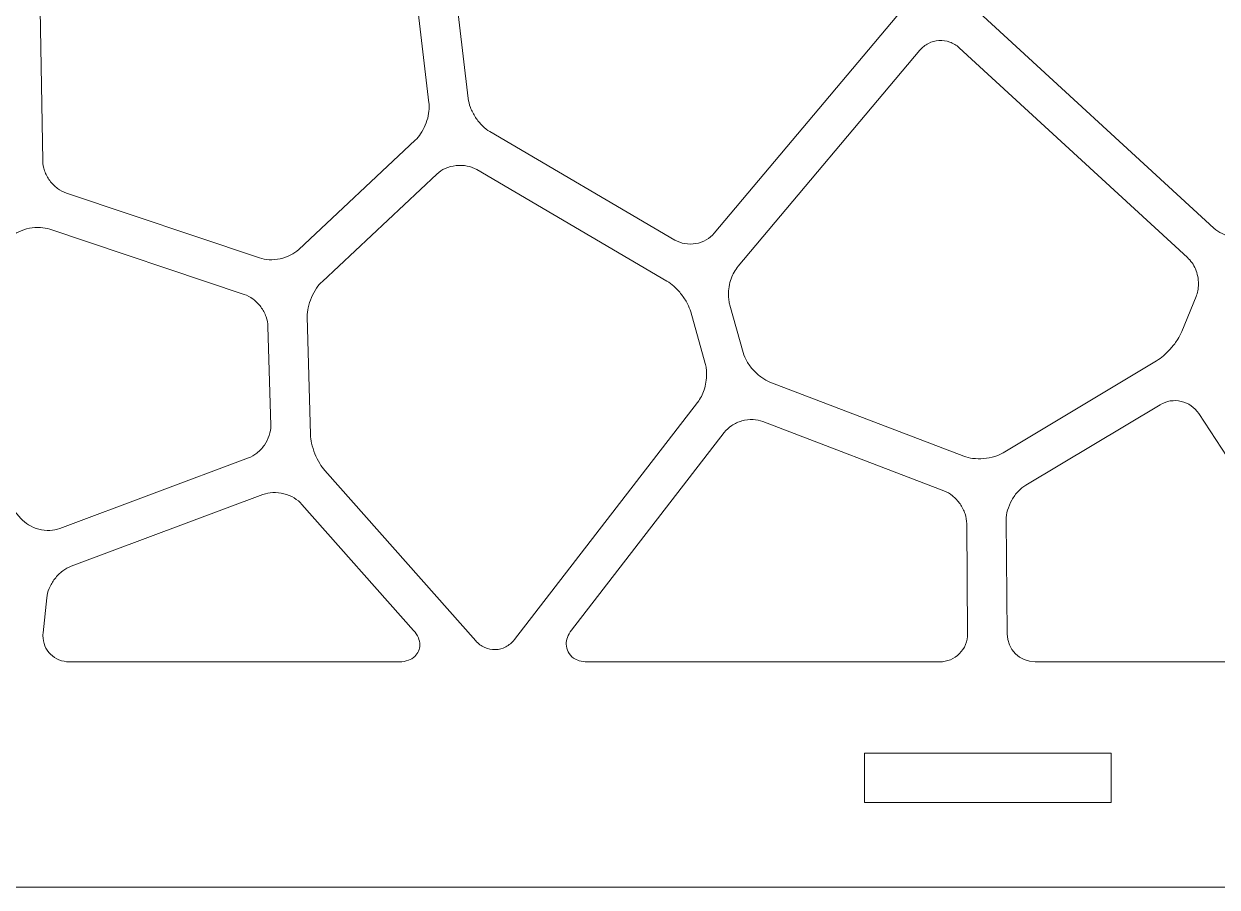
# Model space of a CAD drawing. Header units: millimetres. Extents: x -284 to 276, y -198 to 232.
# Drawn here: x -150.3 to -77.7, y -198 to -145.5 of the extents above; entities that cross this region are included whole.
import ezdxf

# ---------------------------------------------------------------- set-up
doc = ezdxf.new("R2010")
doc.units = ezdxf.units.MM
doc.header["$MEASUREMENT"] = 0
doc.layers.add('Layer 1', color=7, linetype='Continuous')

msp = doc.modelspace()

# ---------------------------------------------------------------- linework, layer by layer
at = {"layer": 'Layer 1', "color": 1, "lineweight": 9}
for points, knots in [([(-274.1577, -97.9887), (-274.1577, -97.9887), (-274.1577, -197.9897), (-274.1577, -197.9897), (-274.1577, -197.9897), (-274.1577, -197.9897), (68.8423, -197.9897), (68.8423, -197.9897), (68.8423, -197.9897), (68.8423, -197.9897), (68.8423, -189.8336), (68.8423, -189.8336), (68.8423, -189.8336), (68.8423, -189.8336), (63.0613, -162.9887), (63.0613, -162.9887), (63.0613, -162.9887), (63.0613, -162.9887), (37.9013, -162.9887), (37.9013, -162.9887), (37.9013, -162.9887), (37.9013, -162.9887), (37.9013, -132.9896), (37.9013, -132.9896), (37.9013, -132.9896), (37.9013, -132.9896), (57.6423, -132.9896), (57.6423, -132.9896), (57.6423, -132.9896), (57.6423, -132.9896), (51.8613, -106.1327), (51.8613, -106.1327), (51.8613, -106.1327), (51.8613, -106.1327), (51.8613, -97.9887), (51.8613, -97.9887), (51.8613, -97.9887), (51.8613, -97.9887), (-274.1577, -97.9887), (-274.1577, -97.9887)], [0, 0, 0, 0, 0.0909091, 0.0909091, 0.0909091, 0.0909091, 0.1818182, 0.1818182, 0.1818182, 0.1818182, 0.2727273, 0.2727273, 0.2727273, 0.2727273, 0.3636364, 0.3636364, 0.3636364, 0.3636364, 0.4545455, 0.4545455, 0.4545455, 0.4545455, 0.5454545, 0.5454545, 0.5454545, 0.5454545, 0.6363636, 0.6363636, 0.6363636, 0.6363636, 0.7272727, 0.7272727, 0.7272727, 0.7272727, 0.8181818, 0.8181818, 0.8181818, 0.8181818, 1, 1, 1, 1]), ([(-81.5087, -129.0707), (-81.5087, -129.0707), (-66.9977, -146.0766), (-66.9977, -146.0766), (-66.9977, -146.0766), (-66.8952, -146.1967), (-66.8051, -146.3268), (-66.7288, -146.4649), (-66.7288, -146.4649), (-66.6347, -146.6354), (-66.5547, -146.8133), (-66.4896, -146.997), (-66.4896, -146.997), (-66.4257, -147.1772), (-66.3767, -147.3623), (-66.343, -147.5505), (-66.343, -147.5505), (-66.3119, -147.7247), (-66.2962, -147.9013), (-66.2962, -148.0783), (-66.2962, -148.0783), (-66.2962, -148.1299), (-66.2978, -148.1818), (-66.301, -148.2334), (-66.301, -148.2334), (-66.304, -148.2802), (-66.3085, -148.3268), (-66.3146, -148.3731), (-66.3146, -148.3731), (-66.3146, -148.3731), (-66.8187, -152.2777), (-66.8187, -152.2777), (-66.8187, -152.2777), (-66.8428, -152.4664), (-66.8912, -152.6511), (-66.9627, -152.8275), (-66.9627, -152.8275), (-67.0482, -153.0375), (-67.1561, -153.2378), (-67.2846, -153.4248), (-67.2846, -153.4248), (-67.4131, -153.6117), (-67.5615, -153.7842), (-67.7271, -153.9391), (-67.7271, -153.9391), (-67.8659, -154.0691), (-68.0211, -154.1806), (-68.1885, -154.2709), (-68.1885, -154.2709), (-68.1885, -154.2709), (-75.5087, -158.2136), (-75.5087, -158.2136), (-75.5087, -158.2136), (-75.6908, -158.3119), (-75.8877, -158.3799), (-76.0916, -158.4153), (-76.0916, -158.4153), (-76.3143, -158.4536), (-76.5414, -158.459), (-76.7656, -158.4308), (-76.7656, -158.4308), (-76.9898, -158.4028), (-77.2087, -158.3417), (-77.4151, -158.2496), (-77.4151, -158.2496), (-77.6042, -158.1652), (-77.7784, -158.0505), (-77.9308, -157.9105), (-77.9308, -157.9105), (-77.9308, -157.9105), (-92.7037, -144.3326), (-92.7037, -144.3326), (-92.7037, -144.3326), (-92.7947, -144.249), (-92.8821, -144.1618), (-92.9657, -144.071), (-92.9657, -144.071), (-93.0531, -143.976), (-93.1367, -143.8776), (-93.2162, -143.7759), (-93.2162, -143.7759), (-93.2904, -143.681), (-93.3607, -143.5831), (-93.4271, -143.4827), (-93.4271, -143.4827), (-93.4667, -143.4227), (-93.5022, -143.36), (-93.5334, -143.2953), (-93.5334, -143.2953), (-93.5827, -143.1931), (-93.625, -143.0877), (-93.6601, -142.9797), (-93.6601, -142.9797), (-93.6808, -142.9161), (-93.6942, -142.8502), (-93.7, -142.7834), (-93.7, -142.7834), (-93.7, -142.7834), (-93.7027, -142.7536), (-93.7027, -142.7536), (-93.7027, -142.7536), (-93.7027, -142.7536), (-93.7037, -142.6956), (-93.7037, -142.6956), (-93.7037, -142.6956), (-93.7037, -142.5997), (-93.6912, -142.504), (-93.6666, -142.4111), (-93.6666, -142.4111), (-93.6179, -142.2274), (-93.5573, -142.0471), (-93.4853, -141.8713), (-93.4853, -141.8713), (-93.4372, -141.7539), (-93.3815, -141.6398), (-93.3186, -141.5295), (-93.3186, -141.5295), (-93.2314, -141.377), (-93.1371, -141.2286), (-93.0361, -141.0848), (-93.0361, -141.0848), (-93.0361, -141.0848), (-84.9127, -129.5236), (-84.9127, -129.5236), (-84.9127, -129.5236), (-84.8081, -129.3745), (-84.6949, -129.2317), (-84.5736, -129.096), (-84.5736, -129.096), (-84.4714, -128.9818), (-84.3615, -128.8748), (-84.2445, -128.776), (-84.2445, -128.776), (-84.0874, -128.6432), (-83.9212, -128.5215), (-83.7472, -128.412), (-83.7472, -128.412), (-83.6514, -128.3515), (-83.5482, -128.3034), (-83.4402, -128.269), (-83.4402, -128.269), (-83.3651, -128.2452), (-83.2875, -128.23), (-83.209, -128.2238), (-83.209, -128.2238), (-83.1122, -128.2162), (-83.0149, -128.2178), (-82.9185, -128.2282), (-82.9185, -128.2282), (-82.8284, -128.238), (-82.7395, -128.2563), (-82.6529, -128.2827), (-82.6529, -128.2827), (-82.5634, -128.3099), (-82.4765, -128.3452), (-82.3933, -128.3881), (-82.3933, -128.3881), (-82.2153, -128.48), (-82.0459, -128.5879), (-81.8873, -128.7102), (-81.8873, -128.7102), (-81.7489, -128.8169), (-81.6219, -128.9378), (-81.5084, -129.0709), (-81.5084, -129.0709), (-81.5084, -129.0709), (-81.5087, -129.0707), (-81.5087, -129.0707)], [0, 0, 0, 0, 0.0232558, 0.0232558, 0.0232558, 0.0232558, 0.0465116, 0.0465116, 0.0465116, 0.0465116, 0.0697674, 0.0697674, 0.0697674, 0.0697674, 0.0930233, 0.0930233, 0.0930233, 0.0930233, 0.1162791, 0.1162791, 0.1162791, 0.1162791, 0.1395349, 0.1395349, 0.1395349, 0.1395349, 0.1627907, 0.1627907, 0.1627907, 0.1627907, 0.1860465, 0.1860465, 0.1860465, 0.1860465, 0.2093023, 0.2093023, 0.2093023, 0.2093023, 0.2325581, 0.2325581, 0.2325581, 0.2325581, 0.255814, 0.255814, 0.255814, 0.255814, 0.2790698, 0.2790698, 0.2790698, 0.2790698, 0.3023256, 0.3023256, 0.3023256, 0.3023256, 0.3255814, 0.3255814, 0.3255814, 0.3255814, 0.3488372, 0.3488372, 0.3488372, 0.3488372, 0.372093, 0.372093, 0.372093, 0.372093, 0.3953488, 0.3953488, 0.3953488, 0.3953488, 0.4186047, 0.4186047, 0.4186047, 0.4186047, 0.4418605, 0.4418605, 0.4418605, 0.4418605, 0.4651163, 0.4651163, 0.4651163, 0.4651163, 0.4883721, 0.4883721, 0.4883721, 0.4883721, 0.5116279, 0.5116279, 0.5116279, 0.5116279, 0.5348837, 0.5348837, 0.5348837, 0.5348837, 0.5581395, 0.5581395, 0.5581395, 0.5581395, 0.5813953, 0.5813953, 0.5813953, 0.5813953, 0.6046512, 0.6046512, 0.6046512, 0.6046512, 0.627907, 0.627907, 0.627907, 0.627907, 0.6511628, 0.6511628, 0.6511628, 0.6511628, 0.6744186, 0.6744186, 0.6744186, 0.6744186, 0.6976744, 0.6976744, 0.6976744, 0.6976744, 0.7209302, 0.7209302, 0.7209302, 0.7209302, 0.744186, 0.744186, 0.744186, 0.744186, 0.7674419, 0.7674419, 0.7674419, 0.7674419, 0.7906977, 0.7906977, 0.7906977, 0.7906977, 0.8139535, 0.8139535, 0.8139535, 0.8139535, 0.8372093, 0.8372093, 0.8372093, 0.8372093, 0.8604651, 0.8604651, 0.8604651, 0.8604651, 0.8837209, 0.8837209, 0.8837209, 0.8837209, 0.9069767, 0.9069767, 0.9069767, 0.9069767, 0.9302326, 0.9302326, 0.9302326, 0.9302326, 0.9534884, 0.9534884, 0.9534884, 0.9534884, 1, 1, 1, 1]), ([(-123.2597, -150.0267), (-123.2597, -150.0267), (-124.9177, -135.9377), (-124.9177, -135.9377), (-124.9177, -135.9377), (-124.9326, -135.8101), (-124.9438, -135.6821), (-124.9514, -135.5539), (-124.9514, -135.5539), (-124.9588, -135.4314), (-124.9625, -135.3086), (-124.9625, -135.1858), (-124.9625, -135.1858), (-124.9625, -135.1858), (-124.9627, -135.1856), (-124.9627, -135.1856), (-124.9627, -135.1856), (-124.9626, -134.9751), (-124.9442, -134.7651), (-124.9077, -134.5577), (-124.9077, -134.5577), (-124.8891, -134.452), (-124.8523, -134.3503), (-124.7991, -134.2572), (-124.7991, -134.2572), (-124.7722, -134.21), (-124.7398, -134.1662), (-124.7025, -134.1266), (-124.7025, -134.1266), (-124.6433, -134.0638), (-124.5794, -134.0056), (-124.5115, -133.9523), (-124.5115, -133.9523), (-124.4613, -133.913), (-124.4082, -133.8774), (-124.3526, -133.8459), (-124.3526, -133.8459), (-124.2692, -133.7987), (-124.1835, -133.7557), (-124.0959, -133.717), (-124.0959, -133.717), (-123.9686, -133.6607), (-123.8386, -133.6108), (-123.7063, -133.5675), (-123.7063, -133.5675), (-123.5501, -133.5163), (-123.3917, -133.4717), (-123.2317, -133.4339), (-123.2317, -133.4339), (-123.2317, -133.4339), (-119.9847, -132.6656), (-119.9847, -132.6656), (-119.9847, -132.6656), (-119.8146, -132.6255), (-119.6411, -132.6011), (-119.4664, -132.5926), (-119.4664, -132.5926), (-119.2449, -132.5817), (-119.0228, -132.5868), (-118.802, -132.608), (-118.802, -132.608), (-118.5811, -132.6292), (-118.3619, -132.6664), (-118.1464, -132.7191), (-118.1464, -132.7191), (-117.9765, -132.7607), (-117.8109, -132.8177), (-117.6515, -132.8895), (-117.6515, -132.8895), (-117.6515, -132.8895), (-97.4127, -142.0047), (-97.4127, -142.0047), (-97.4127, -142.0047), (-97.1293, -142.1323), (-96.8551, -142.2793), (-96.592, -142.4448), (-96.592, -142.4448), (-96.4706, -142.5212), (-96.3614, -142.6155), (-96.2683, -142.7246), (-96.2683, -142.7246), (-96.2127, -142.7897), (-96.1673, -142.8628), (-96.1336, -142.9415), (-96.1336, -142.9415), (-96.1017, -143.016), (-96.0819, -143.0952), (-96.0749, -143.1761), (-96.0749, -143.1761), (-96.0749, -143.1761), (-96.0727, -143.2057), (-96.0727, -143.2057), (-96.0727, -143.2057), (-96.0727, -143.2057), (-96.0717, -143.2407), (-96.0717, -143.2407), (-96.0717, -143.2407), (-96.0718, -143.3852), (-96.1095, -143.5273), (-96.1811, -143.6528), (-96.1811, -143.6528), (-96.3786, -144.0003), (-96.6075, -144.329), (-96.8648, -144.6348), (-96.8648, -144.6348), (-96.8648, -144.6348), (-108.2937, -158.2246), (-108.2937, -158.2246), (-108.2937, -158.2246), (-108.4316, -158.3885), (-108.598, -158.5262), (-108.7847, -158.631), (-108.7847, -158.631), (-108.9816, -158.7415), (-109.196, -158.8177), (-109.4185, -158.856), (-109.4185, -158.856), (-109.641, -158.8945), (-109.8685, -158.8945), (-110.0911, -158.8563), (-110.0911, -158.8563), (-110.3022, -158.8201), (-110.505, -158.7459), (-110.6898, -158.6376), (-110.6898, -158.6376), (-110.6898, -158.6376), (-121.9377, -152.0476), (-121.9377, -152.0476), (-121.9377, -152.0476), (-122.1009, -151.9522), (-122.2514, -151.8364), (-122.3856, -151.7033), (-122.3856, -151.7033), (-122.5464, -151.5436), (-122.6899, -151.3676), (-122.8139, -151.1779), (-122.8139, -151.1779), (-122.9379, -150.9883), (-123.0417, -150.7859), (-123.1235, -150.5747), (-123.1235, -150.5747), (-123.1916, -150.3986), (-123.2372, -150.2145), (-123.2593, -150.027), (-123.2593, -150.027), (-123.2593, -150.027), (-123.2597, -150.0267), (-123.2597, -150.0267)], [0, 0, 0, 0, 0.0263158, 0.0263158, 0.0263158, 0.0263158, 0.0526316, 0.0526316, 0.0526316, 0.0526316, 0.0789474, 0.0789474, 0.0789474, 0.0789474, 0.1052632, 0.1052632, 0.1052632, 0.1052632, 0.1315789, 0.1315789, 0.1315789, 0.1315789, 0.1578947, 0.1578947, 0.1578947, 0.1578947, 0.1842105, 0.1842105, 0.1842105, 0.1842105, 0.2105263, 0.2105263, 0.2105263, 0.2105263, 0.2368421, 0.2368421, 0.2368421, 0.2368421, 0.2631579, 0.2631579, 0.2631579, 0.2631579, 0.2894737, 0.2894737, 0.2894737, 0.2894737, 0.3157895, 0.3157895, 0.3157895, 0.3157895, 0.3421053, 0.3421053, 0.3421053, 0.3421053, 0.3684211, 0.3684211, 0.3684211, 0.3684211, 0.3947368, 0.3947368, 0.3947368, 0.3947368, 0.4210526, 0.4210526, 0.4210526, 0.4210526, 0.4473684, 0.4473684, 0.4473684, 0.4473684, 0.4736842, 0.4736842, 0.4736842, 0.4736842, 0.5, 0.5, 0.5, 0.5, 0.5263158, 0.5263158, 0.5263158, 0.5263158, 0.5526316, 0.5526316, 0.5526316, 0.5526316, 0.5789474, 0.5789474, 0.5789474, 0.5789474, 0.6052632, 0.6052632, 0.6052632, 0.6052632, 0.6315789, 0.6315789, 0.6315789, 0.6315789, 0.6578947, 0.6578947, 0.6578947, 0.6578947, 0.6842105, 0.6842105, 0.6842105, 0.6842105, 0.7105263, 0.7105263, 0.7105263, 0.7105263, 0.7368421, 0.7368421, 0.7368421, 0.7368421, 0.7631579, 0.7631579, 0.7631579, 0.7631579, 0.7894737, 0.7894737, 0.7894737, 0.7894737, 0.8157895, 0.8157895, 0.8157895, 0.8157895, 0.8421053, 0.8421053, 0.8421053, 0.8421053, 0.8684211, 0.8684211, 0.8684211, 0.8684211, 0.8947368, 0.8947368, 0.8947368, 0.8947368, 0.9210526, 0.9210526, 0.9210526, 0.9210526, 0.9473684, 0.9473684, 0.9473684, 0.9473684, 1, 1, 1, 1]), ([(-135.9387, -159.7286), (-135.9387, -159.7286), (-147.6787, -155.7886), (-147.6787, -155.7886), (-147.6787, -155.7886), (-147.8746, -155.7231), (-148.0587, -155.6263), (-148.2238, -155.5022), (-148.2238, -155.5022), (-148.4044, -155.3662), (-148.5641, -155.2043), (-148.6977, -155.0221), (-148.6977, -155.0221), (-148.8313, -154.8396), (-148.9374, -154.6387), (-149.0127, -154.4254), (-149.0127, -154.4254), (-149.0814, -154.2307), (-149.1183, -154.0262), (-149.122, -153.8199), (-149.122, -153.8199), (-149.122, -153.8199), (-149.3247, -142.3356), (-149.3247, -142.3356), (-149.3247, -142.3356), (-149.3246, -142.1267), (-149.2878, -141.9193), (-149.216, -141.7229), (-149.216, -141.7229), (-149.139, -141.5122), (-149.0281, -141.3153), (-148.8877, -141.1401), (-148.8877, -141.1401), (-148.7472, -140.965), (-148.5789, -140.8138), (-148.3897, -140.6926), (-148.3897, -140.6926), (-148.2142, -140.5804), (-148.0202, -140.4999), (-147.8167, -140.4548), (-147.8167, -140.4548), (-147.8167, -140.4548), (-129.0677, -136.3066), (-129.0677, -136.3066), (-129.0677, -136.3066), (-128.8453, -136.2573), (-128.615, -136.2546), (-128.3914, -136.2983), (-128.3914, -136.2983), (-128.1738, -136.3412), (-127.9677, -136.4299), (-127.787, -136.5584), (-127.787, -136.5584), (-127.6063, -136.6869), (-127.4549, -136.8523), (-127.343, -137.0438), (-127.343, -137.0438), (-127.228, -137.2404), (-127.155, -137.4587), (-127.1284, -137.6849), (-127.1284, -137.6849), (-127.1284, -137.6849), (-125.6447, -150.2947), (-125.6447, -150.2947), (-125.6447, -150.2947), (-125.6399, -150.3354), (-125.6362, -150.3764), (-125.6337, -150.4174), (-125.6337, -150.4174), (-125.6313, -150.4587), (-125.6301, -150.5), (-125.6301, -150.5415), (-125.6301, -150.5415), (-125.6301, -150.722), (-125.6491, -150.9022), (-125.6866, -151.079), (-125.6866, -151.079), (-125.7281, -151.2745), (-125.788, -151.4658), (-125.8656, -151.6501), (-125.8656, -151.6501), (-125.9441, -151.837), (-126.0402, -152.0159), (-126.1524, -152.1847), (-126.1524, -152.1847), (-126.2444, -152.3231), (-126.3521, -152.4503), (-126.4733, -152.5639), (-126.4733, -152.5639), (-126.4733, -152.5639), (-133.5597, -159.2096), (-133.5597, -159.2096), (-133.5597, -159.2096), (-133.7035, -159.3448), (-133.8661, -159.4583), (-134.0424, -159.547), (-134.0424, -159.547), (-134.2455, -159.6487), (-134.4606, -159.7248), (-134.6826, -159.7732), (-134.6826, -159.7732), (-134.9045, -159.8216), (-135.1317, -159.8422), (-135.3587, -159.8341), (-135.3587, -159.8341), (-135.5559, -159.8271), (-135.7512, -159.7916), (-135.9383, -159.7289), (-135.9383, -159.7289), (-135.9383, -159.7289), (-135.9387, -159.7286), (-135.9387, -159.7286)], [0, 0, 0, 0, 0.0344828, 0.0344828, 0.0344828, 0.0344828, 0.0689655, 0.0689655, 0.0689655, 0.0689655, 0.1034483, 0.1034483, 0.1034483, 0.1034483, 0.137931, 0.137931, 0.137931, 0.137931, 0.1724138, 0.1724138, 0.1724138, 0.1724138, 0.2068966, 0.2068966, 0.2068966, 0.2068966, 0.2413793, 0.2413793, 0.2413793, 0.2413793, 0.2758621, 0.2758621, 0.2758621, 0.2758621, 0.3103448, 0.3103448, 0.3103448, 0.3103448, 0.3448276, 0.3448276, 0.3448276, 0.3448276, 0.3793103, 0.3793103, 0.3793103, 0.3793103, 0.4137931, 0.4137931, 0.4137931, 0.4137931, 0.4482759, 0.4482759, 0.4482759, 0.4482759, 0.4827586, 0.4827586, 0.4827586, 0.4827586, 0.5172414, 0.5172414, 0.5172414, 0.5172414, 0.5517241, 0.5517241, 0.5517241, 0.5517241, 0.5862069, 0.5862069, 0.5862069, 0.5862069, 0.6206897, 0.6206897, 0.6206897, 0.6206897, 0.6551724, 0.6551724, 0.6551724, 0.6551724, 0.6896552, 0.6896552, 0.6896552, 0.6896552, 0.7241379, 0.7241379, 0.7241379, 0.7241379, 0.7586207, 0.7586207, 0.7586207, 0.7586207, 0.7931034, 0.7931034, 0.7931034, 0.7931034, 0.8275862, 0.8275862, 0.8275862, 0.8275862, 0.862069, 0.862069, 0.862069, 0.862069, 0.8965517, 0.8965517, 0.8965517, 0.8965517, 0.9310345, 0.9310345, 0.9310345, 0.9310345, 1, 1, 1, 1]), ([(-93.4097, -146.9437), (-93.4097, -146.9437), (-79.5337, -159.6966), (-79.5337, -159.6966), (-79.5337, -159.6966), (-79.3215, -159.8919), (-79.1541, -160.1312), (-79.0434, -160.3974), (-79.0434, -160.3974), (-78.9221, -160.6889), (-78.8597, -161.0016), (-78.8597, -161.3174), (-78.8597, -161.3174), (-78.8597, -161.4533), (-78.8724, -161.5887), (-78.8977, -161.7222), (-78.8977, -161.7222), (-78.9209, -161.8446), (-78.9565, -161.9644), (-79.004, -162.0798), (-79.004, -162.0798), (-79.004, -162.0798), (-79.8777, -164.2056), (-79.8777, -164.2056), (-79.8777, -164.2056), (-79.9438, -164.3666), (-80.0243, -164.5214), (-80.1181, -164.6682), (-80.1181, -164.6682), (-80.2375, -164.8546), (-80.3699, -165.0327), (-80.5144, -165.2005), (-80.5144, -165.2005), (-80.6588, -165.3685), (-80.8149, -165.5259), (-80.9814, -165.6719), (-80.9814, -165.6719), (-81.1124, -165.7866), (-81.2535, -165.8894), (-81.4029, -165.9791), (-81.4029, -165.9791), (-81.4029, -165.9791), (-90.7327, -171.5707), (-90.7327, -171.5707), (-90.7327, -171.5707), (-90.894, -171.6671), (-91.0666, -171.7431), (-91.2465, -171.797), (-91.2465, -171.797), (-91.4634, -171.8622), (-91.6865, -171.9049), (-91.9121, -171.9246), (-91.9121, -171.9246), (-92.1377, -171.9442), (-92.3647, -171.9408), (-92.5896, -171.9142), (-92.5896, -171.9142), (-92.7761, -171.892), (-92.9591, -171.8468), (-93.1345, -171.7797), (-93.1345, -171.7797), (-93.1345, -171.7797), (-104.9097, -167.2717), (-104.9097, -167.2717), (-104.9097, -167.2717), (-105.0864, -167.2041), (-105.2537, -167.1144), (-105.4078, -167.0046), (-105.4078, -167.0046), (-105.5923, -166.8731), (-105.7624, -166.7224), (-105.9151, -166.555), (-105.9151, -166.555), (-106.068, -166.3875), (-106.2026, -166.2042), (-106.3169, -166.0083), (-106.3169, -166.0083), (-106.4122, -165.8449), (-106.4864, -165.6698), (-106.5376, -165.4876), (-106.5376, -165.4876), (-106.5376, -165.4876), (-107.3517, -162.5946), (-107.3517, -162.5946), (-107.3517, -162.5946), (-107.3785, -162.4996), (-107.3984, -162.4028), (-107.4111, -162.305), (-107.4111, -162.305), (-107.4254, -162.1954), (-107.4326, -162.0852), (-107.4326, -161.9746), (-107.4326, -161.9746), (-107.4326, -161.6395), (-107.3778, -161.3065), (-107.2704, -160.9892), (-107.2704, -160.9892), (-107.176, -160.7104), (-107.0304, -160.4516), (-106.841, -160.2262), (-106.841, -160.2262), (-106.841, -160.2262), (-95.7987, -147.0967), (-95.7987, -147.0967), (-95.7987, -147.0967), (-95.6542, -146.9245), (-95.4765, -146.7834), (-95.2762, -146.6815), (-95.2762, -146.6815), (-95.0773, -146.5805), (-94.8599, -146.5211), (-94.6373, -146.5067), (-94.6373, -146.5067), (-94.4149, -146.4926), (-94.1917, -146.5239), (-93.9817, -146.5985), (-93.9817, -146.5985), (-93.7698, -146.6739), (-93.5752, -146.7913), (-93.4097, -146.9434), (-93.4097, -146.9434), (-93.4097, -146.9434), (-93.4097, -146.9437), (-93.4097, -146.9437)], [0, 0, 0, 0, 0.03125, 0.03125, 0.03125, 0.03125, 0.0625, 0.0625, 0.0625, 0.0625, 0.09375, 0.09375, 0.09375, 0.09375, 0.125, 0.125, 0.125, 0.125, 0.15625, 0.15625, 0.15625, 0.15625, 0.1875, 0.1875, 0.1875, 0.1875, 0.21875, 0.21875, 0.21875, 0.21875, 0.25, 0.25, 0.25, 0.25, 0.28125, 0.28125, 0.28125, 0.28125, 0.3125, 0.3125, 0.3125, 0.3125, 0.34375, 0.34375, 0.34375, 0.34375, 0.375, 0.375, 0.375, 0.375, 0.40625, 0.40625, 0.40625, 0.40625, 0.4375, 0.4375, 0.4375, 0.4375, 0.46875, 0.46875, 0.46875, 0.46875, 0.5, 0.5, 0.5, 0.5, 0.53125, 0.53125, 0.53125, 0.53125, 0.5625, 0.5625, 0.5625, 0.5625, 0.59375, 0.59375, 0.59375, 0.59375, 0.625, 0.625, 0.625, 0.625, 0.65625, 0.65625, 0.65625, 0.65625, 0.6875, 0.6875, 0.6875, 0.6875, 0.71875, 0.71875, 0.71875, 0.71875, 0.75, 0.75, 0.75, 0.75, 0.78125, 0.78125, 0.78125, 0.78125, 0.8125, 0.8125, 0.8125, 0.8125, 0.84375, 0.84375, 0.84375, 0.84375, 0.875, 0.875, 0.875, 0.875, 0.90625, 0.90625, 0.90625, 0.90625, 0.9375, 0.9375, 0.9375, 0.9375, 1, 1, 1, 1]), ([(-131.9747, -172.6607), (-132.092, -172.5284), (-132.1961, -172.385), (-132.2856, -172.2326), (-132.2856, -172.2326), (-132.3985, -172.0403), (-132.4963, -171.8395), (-132.5784, -171.6321), (-132.5784, -171.6321), (-132.6603, -171.4251), (-132.7262, -171.2117), (-132.7754, -170.9945), (-132.7754, -170.9945), (-132.8145, -170.8217), (-132.8367, -170.6456), (-132.8418, -170.4686), (-132.8418, -170.4686), (-132.8418, -170.4686), (-133.0447, -163.3067), (-133.0447, -163.3067), (-133.0447, -163.3067), (-133.0446, -163.1218), (-133.0241, -162.9375), (-132.9838, -162.7571), (-132.9838, -162.7571), (-132.9364, -162.5448), (-132.8693, -162.3372), (-132.7835, -162.1371), (-132.7835, -162.1371), (-132.6973, -161.9364), (-132.5926, -161.7441), (-132.4708, -161.5627), (-132.4708, -161.5627), (-132.3703, -161.4132), (-132.2532, -161.2754), (-132.1218, -161.1521), (-132.1218, -161.1521), (-132.1218, -161.1521), (-125.1677, -154.6297), (-125.1677, -154.6297), (-125.1677, -154.6297), (-125.0171, -154.4886), (-124.8436, -154.3739), (-124.6547, -154.2905), (-124.6547, -154.2905), (-124.446, -154.1984), (-124.2244, -154.1386), (-123.9977, -154.1131), (-123.9977, -154.1131), (-123.771, -154.0877), (-123.5417, -154.0969), (-123.3179, -154.1406), (-123.3179, -154.1406), (-123.1152, -154.1802), (-122.9206, -154.2536), (-122.7425, -154.358), (-122.7425, -154.358), (-122.7425, -154.358), (-111.1807, -161.1316), (-111.1807, -161.1316), (-111.1807, -161.1316), (-111.025, -161.2228), (-110.8794, -161.3304), (-110.7465, -161.4522), (-110.7465, -161.4522), (-110.5811, -161.604), (-110.429, -161.7696), (-110.2918, -161.9473), (-110.2918, -161.9473), (-110.1547, -162.125), (-110.0329, -162.3139), (-109.9279, -162.5122), (-109.9279, -162.5122), (-109.8434, -162.6718), (-109.7761, -162.84), (-109.7271, -163.0137), (-109.7271, -163.0137), (-109.7271, -163.0137), (-108.8487, -166.1366), (-108.8487, -166.1366), (-108.8487, -166.1366), (-108.821, -166.2351), (-108.8004, -166.3353), (-108.7872, -166.4366), (-108.7872, -166.4366), (-108.7725, -166.5509), (-108.7651, -166.6662), (-108.7651, -166.7813), (-108.7651, -166.7813), (-108.7651, -167.1113), (-108.8154, -167.4392), (-108.9144, -167.7538), (-108.9144, -167.7538), (-109.0002, -168.0265), (-109.1336, -168.282), (-109.3083, -168.5083), (-109.3083, -168.5083), (-109.3083, -168.5083), (-120.4497, -182.9376), (-120.4497, -182.9376), (-120.4497, -182.9376), (-120.5918, -183.1213), (-120.7717, -183.2725), (-120.9771, -183.3807), (-120.9771, -183.3807), (-121.1716, -183.4835), (-121.387, -183.5408), (-121.6069, -183.5482), (-121.6069, -183.5482), (-121.8269, -183.5555), (-122.0458, -183.5127), (-122.247, -183.4234), (-122.247, -183.4234), (-122.4591, -183.3291), (-122.6485, -183.1902), (-122.8024, -183.0166), (-122.8024, -183.0166), (-122.8024, -183.0166), (-131.9747, -172.6607), (-131.9747, -172.6607)], [0, 0, 0, 0, 0.0322581, 0.0322581, 0.0322581, 0.0322581, 0.0645161, 0.0645161, 0.0645161, 0.0645161, 0.0967742, 0.0967742, 0.0967742, 0.0967742, 0.1290323, 0.1290323, 0.1290323, 0.1290323, 0.1612903, 0.1612903, 0.1612903, 0.1612903, 0.1935484, 0.1935484, 0.1935484, 0.1935484, 0.2258065, 0.2258065, 0.2258065, 0.2258065, 0.2580645, 0.2580645, 0.2580645, 0.2580645, 0.2903226, 0.2903226, 0.2903226, 0.2903226, 0.3225806, 0.3225806, 0.3225806, 0.3225806, 0.3548387, 0.3548387, 0.3548387, 0.3548387, 0.3870968, 0.3870968, 0.3870968, 0.3870968, 0.4193548, 0.4193548, 0.4193548, 0.4193548, 0.4516129, 0.4516129, 0.4516129, 0.4516129, 0.483871, 0.483871, 0.483871, 0.483871, 0.516129, 0.516129, 0.516129, 0.516129, 0.5483871, 0.5483871, 0.5483871, 0.5483871, 0.5806452, 0.5806452, 0.5806452, 0.5806452, 0.6129032, 0.6129032, 0.6129032, 0.6129032, 0.6451613, 0.6451613, 0.6451613, 0.6451613, 0.6774194, 0.6774194, 0.6774194, 0.6774194, 0.7096774, 0.7096774, 0.7096774, 0.7096774, 0.7419355, 0.7419355, 0.7419355, 0.7419355, 0.7741935, 0.7741935, 0.7741935, 0.7741935, 0.8064516, 0.8064516, 0.8064516, 0.8064516, 0.8387097, 0.8387097, 0.8387097, 0.8387097, 0.8709677, 0.8709677, 0.8709677, 0.8709677, 0.9032258, 0.9032258, 0.9032258, 0.9032258, 0.9354839, 0.9354839, 0.9354839, 0.9354839, 1, 1, 1, 1]), ([(-153.9637, -170.2777), (-153.9637, -170.2777), (-153.9637, -170.2777), (-153.9637, -170.2777), (-153.9637, -170.2777), (-153.9637, -170.2777), (-153.9597, -170.1297), (-153.9597, -170.1297), (-153.9597, -170.1297), (-153.9597, -170.1297), (-153.4117, -161.6916), (-153.4117, -161.6916), (-153.4117, -161.6916), (-153.4, -161.51), (-153.3683, -161.33), (-153.3172, -161.1552), (-153.3172, -161.1552), (-153.2541, -160.9393), (-153.172, -160.7294), (-153.0719, -160.528), (-153.0719, -160.528), (-152.9717, -160.3266), (-152.8539, -160.1344), (-152.7198, -159.954), (-152.7198, -159.954), (-152.6114, -159.8078), (-152.4871, -159.6741), (-152.3495, -159.5551), (-152.3495, -159.5551), (-152.3495, -159.5551), (-151.0727, -158.4517), (-151.0727, -158.4517), (-151.0727, -158.4517), (-150.925, -158.3241), (-150.7601, -158.2178), (-150.5829, -158.1359), (-150.5829, -158.1359), (-150.3768, -158.0405), (-150.1599, -157.9699), (-149.937, -157.9261), (-149.937, -157.9261), (-149.714, -157.8821), (-149.4866, -157.8651), (-149.2596, -157.8751), (-149.2596, -157.8751), (-149.0648, -157.8839), (-148.8721, -157.9197), (-148.6873, -157.9818), (-148.6873, -157.9818), (-148.6873, -157.9818), (-136.8827, -161.9437), (-136.8827, -161.9437), (-136.8827, -161.9437), (-136.6875, -162.0091), (-136.504, -162.1053), (-136.3392, -162.2287), (-136.3392, -162.2287), (-136.1582, -162.3645), (-135.9978, -162.5257), (-135.8631, -162.7075), (-135.8631, -162.7075), (-135.7284, -162.8892), (-135.6208, -163.0896), (-135.5437, -163.3022), (-135.5437, -163.3022), (-135.4735, -163.4956), (-135.4347, -163.6992), (-135.4288, -163.9049), (-135.4288, -163.9049), (-135.4288, -163.9049), (-135.2587, -169.9176), (-135.2587, -169.9176), (-135.2587, -169.9176), (-135.2588, -170.1207), (-135.2912, -170.3225), (-135.3545, -170.5155), (-135.3545, -170.5155), (-135.4237, -170.7267), (-135.5231, -170.9268), (-135.6495, -171.1096), (-135.6495, -171.1096), (-135.7761, -171.2927), (-135.9285, -171.4566), (-136.1019, -171.5961), (-136.1019, -171.5961), (-136.2586, -171.7221), (-136.4346, -171.8221), (-136.623, -171.8925), (-136.623, -171.8925), (-136.623, -171.8925), (-148.0897, -176.1717), (-148.0897, -176.1717), (-148.0897, -176.1717), (-148.2824, -176.2438), (-148.4853, -176.2845), (-148.6909, -176.2927), (-148.6909, -176.2927), (-148.917, -176.3014), (-149.1433, -176.2773), (-149.3625, -176.2213), (-149.3625, -176.2213), (-149.5816, -176.1653), (-149.7915, -176.0777), (-149.9856, -175.9615), (-149.9856, -175.9615), (-150.1621, -175.8558), (-150.3206, -175.7226), (-150.455, -175.5671), (-150.455, -175.5671), (-150.455, -175.5671), (-153.2017, -172.3877), (-153.2017, -172.3877), (-153.2017, -172.3877), (-153.3102, -172.262), (-153.4057, -172.1255), (-153.4866, -171.9804), (-153.4866, -171.9804), (-153.5891, -171.7967), (-153.6767, -171.605), (-153.7486, -171.4074), (-153.7486, -171.4074), (-153.8198, -171.2116), (-153.8751, -171.0103), (-153.9142, -170.8057), (-153.9142, -170.8057), (-153.9474, -170.6316), (-153.9641, -170.4546), (-153.9641, -170.2774), (-153.9641, -170.2774), (-153.9641, -170.2774), (-153.9637, -170.2777), (-153.9637, -170.2777)], [0, 0, 0, 0, 0.0294118, 0.0294118, 0.0294118, 0.0294118, 0.0588235, 0.0588235, 0.0588235, 0.0588235, 0.0882353, 0.0882353, 0.0882353, 0.0882353, 0.1176471, 0.1176471, 0.1176471, 0.1176471, 0.1470588, 0.1470588, 0.1470588, 0.1470588, 0.1764706, 0.1764706, 0.1764706, 0.1764706, 0.2058824, 0.2058824, 0.2058824, 0.2058824, 0.2352941, 0.2352941, 0.2352941, 0.2352941, 0.2647059, 0.2647059, 0.2647059, 0.2647059, 0.2941176, 0.2941176, 0.2941176, 0.2941176, 0.3235294, 0.3235294, 0.3235294, 0.3235294, 0.3529412, 0.3529412, 0.3529412, 0.3529412, 0.3823529, 0.3823529, 0.3823529, 0.3823529, 0.4117647, 0.4117647, 0.4117647, 0.4117647, 0.4411765, 0.4411765, 0.4411765, 0.4411765, 0.4705882, 0.4705882, 0.4705882, 0.4705882, 0.5, 0.5, 0.5, 0.5, 0.5294118, 0.5294118, 0.5294118, 0.5294118, 0.5588235, 0.5588235, 0.5588235, 0.5588235, 0.5882353, 0.5882353, 0.5882353, 0.5882353, 0.6176471, 0.6176471, 0.6176471, 0.6176471, 0.6470588, 0.6470588, 0.6470588, 0.6470588, 0.6764706, 0.6764706, 0.6764706, 0.6764706, 0.7058824, 0.7058824, 0.7058824, 0.7058824, 0.7352941, 0.7352941, 0.7352941, 0.7352941, 0.7647059, 0.7647059, 0.7647059, 0.7647059, 0.7941176, 0.7941176, 0.7941176, 0.7941176, 0.8235294, 0.8235294, 0.8235294, 0.8235294, 0.8529412, 0.8529412, 0.8529412, 0.8529412, 0.8823529, 0.8823529, 0.8823529, 0.8823529, 0.9117647, 0.9117647, 0.9117647, 0.9117647, 0.9411765, 0.9411765, 0.9411765, 0.9411765, 1, 1, 1, 1]), ([(-78.8447, -169.1926), (-78.8447, -169.1926), (-70.2277, -182.3687), (-70.2277, -182.3687), (-70.2277, -182.3687), (-70.1452, -182.4946), (-70.0798, -182.6308), (-70.0332, -182.774), (-70.0332, -182.774), (-69.9937, -182.8958), (-69.9736, -183.0233), (-69.9736, -183.1514), (-69.9736, -183.1514), (-69.9736, -183.299), (-70.0031, -183.445), (-70.0602, -183.581), (-70.0602, -183.581), (-70.1157, -183.7133), (-70.1979, -183.8327), (-70.3015, -183.932), (-70.3015, -183.932), (-70.4198, -184.0453), (-70.5601, -184.133), (-70.7137, -184.1899), (-70.7137, -184.1899), (-70.8903, -184.2552), (-71.0772, -184.2887), (-71.2655, -184.2887), (-71.2655, -184.2887), (-71.2655, -184.2887), (-88.7857, -184.2886), (-88.7857, -184.2886), (-88.7857, -184.2886), (-89.7229, -184.2891), (-90.4853, -183.5319), (-90.4936, -182.5947), (-90.4936, -182.5947), (-90.4936, -182.5947), (-90.5497, -175.6496), (-90.5497, -175.6496), (-90.5497, -175.6496), (-90.5497, -175.4554), (-90.5227, -175.2623), (-90.4696, -175.0755), (-90.4696, -175.0755), (-90.4079, -174.8582), (-90.3204, -174.649), (-90.2092, -174.4524), (-90.2092, -174.4524), (-90.0979, -174.2556), (-89.9636, -174.0728), (-89.8091, -173.9077), (-89.8091, -173.9077), (-89.6769, -173.7667), (-89.5257, -173.6446), (-89.3598, -173.5453), (-89.3598, -173.5453), (-89.3598, -173.5453), (-81.1947, -168.6527), (-81.1947, -168.6527), (-81.1947, -168.6527), (-80.8093, -168.4214), (-80.3491, -168.3486), (-79.9111, -168.449), (-79.9111, -168.449), (-79.4729, -168.5495), (-79.0905, -168.8162), (-78.8442, -169.1924), (-78.8442, -169.1924), (-78.8442, -169.1924), (-78.8447, -169.1926), (-78.8447, -169.1926)], [0, 0, 0, 0, 0.0526316, 0.0526316, 0.0526316, 0.0526316, 0.1052632, 0.1052632, 0.1052632, 0.1052632, 0.1578947, 0.1578947, 0.1578947, 0.1578947, 0.2105263, 0.2105263, 0.2105263, 0.2105263, 0.2631579, 0.2631579, 0.2631579, 0.2631579, 0.3157895, 0.3157895, 0.3157895, 0.3157895, 0.3684211, 0.3684211, 0.3684211, 0.3684211, 0.4210526, 0.4210526, 0.4210526, 0.4210526, 0.4736842, 0.4736842, 0.4736842, 0.4736842, 0.5263158, 0.5263158, 0.5263158, 0.5263158, 0.5789474, 0.5789474, 0.5789474, 0.5789474, 0.6315789, 0.6315789, 0.6315789, 0.6315789, 0.6842105, 0.6842105, 0.6842105, 0.6842105, 0.7368421, 0.7368421, 0.7368421, 0.7368421, 0.7894737, 0.7894737, 0.7894737, 0.7894737, 0.8421053, 0.8421053, 0.8421053, 0.8421053, 0.8947368, 0.8947368, 0.8947368, 0.8947368, 1, 1, 1, 1]), ([(-92.9477, -175.8946), (-92.9477, -175.8946), (-92.8937, -182.5826), (-92.8937, -182.5826), (-92.8937, -182.5826), (-92.8936, -183.0353), (-93.0726, -183.4697), (-93.3913, -183.7912), (-93.3913, -183.7912), (-93.707, -184.1095), (-94.1372, -184.2886), (-94.5857, -184.2886), (-94.5857, -184.2886), (-94.5857, -184.2886), (-116.0367, -184.2886), (-116.0367, -184.2886), (-116.0367, -184.2886), (-116.1946, -184.2886), (-116.3518, -184.2667), (-116.5036, -184.2236), (-116.5036, -184.2236), (-116.6291, -184.188), (-116.7477, -184.1313), (-116.8544, -184.0562), (-116.8544, -184.0562), (-116.991, -183.9601), (-117.1025, -183.8326), (-117.1797, -183.6845), (-117.1797, -183.6845), (-117.2564, -183.5373), (-117.2964, -183.3737), (-117.2964, -183.2077), (-117.2964, -183.2077), (-117.2964, -183.2077), (-117.2967, -183.2077), (-117.2967, -183.2077), (-117.2967, -183.2077), (-117.2966, -183.0701), (-117.2716, -182.9338), (-117.2229, -182.8054), (-117.2229, -182.8054), (-117.1638, -182.6489), (-117.0818, -182.502), (-116.9796, -182.3695), (-116.9796, -182.3695), (-116.9796, -182.3695), (-107.6887, -170.3377), (-107.6887, -170.3377), (-107.6887, -170.3377), (-107.5628, -170.1744), (-107.4102, -170.0336), (-107.2374, -169.9211), (-107.2374, -169.9211), (-107.0461, -169.7965), (-106.837, -169.7017), (-106.6172, -169.6399), (-106.6172, -169.6399), (-106.3975, -169.5782), (-106.1696, -169.5503), (-105.9415, -169.5569), (-105.9415, -169.5569), (-105.7353, -169.5629), (-105.5316, -169.6036), (-105.339, -169.6774), (-105.339, -169.6774), (-105.339, -169.6774), (-94.3397, -173.8886), (-94.3397, -173.8886), (-94.3397, -173.8886), (-94.1486, -173.9617), (-93.9701, -174.0646), (-93.811, -174.1933), (-93.811, -174.1933), (-93.635, -174.3359), (-93.4801, -174.5027), (-93.3511, -174.6887), (-93.3511, -174.6887), (-93.222, -174.8748), (-93.1199, -175.0784), (-93.0481, -175.2932), (-93.0481, -175.2932), (-92.9832, -175.4869), (-92.9493, -175.69), (-92.9477, -175.8944), (-92.9477, -175.8944), (-92.9477, -175.8944), (-92.9477, -175.8946), (-92.9477, -175.8946)], [0, 0, 0, 0, 0.0434783, 0.0434783, 0.0434783, 0.0434783, 0.0869565, 0.0869565, 0.0869565, 0.0869565, 0.1304348, 0.1304348, 0.1304348, 0.1304348, 0.173913, 0.173913, 0.173913, 0.173913, 0.2173913, 0.2173913, 0.2173913, 0.2173913, 0.2608696, 0.2608696, 0.2608696, 0.2608696, 0.3043478, 0.3043478, 0.3043478, 0.3043478, 0.3478261, 0.3478261, 0.3478261, 0.3478261, 0.3913043, 0.3913043, 0.3913043, 0.3913043, 0.4347826, 0.4347826, 0.4347826, 0.4347826, 0.4782609, 0.4782609, 0.4782609, 0.4782609, 0.5217391, 0.5217391, 0.5217391, 0.5217391, 0.5652174, 0.5652174, 0.5652174, 0.5652174, 0.6086957, 0.6086957, 0.6086957, 0.6086957, 0.6521739, 0.6521739, 0.6521739, 0.6521739, 0.6956522, 0.6956522, 0.6956522, 0.6956522, 0.7391304, 0.7391304, 0.7391304, 0.7391304, 0.7826087, 0.7826087, 0.7826087, 0.7826087, 0.826087, 0.826087, 0.826087, 0.826087, 0.8695652, 0.8695652, 0.8695652, 0.8695652, 0.9130435, 0.9130435, 0.9130435, 0.9130435, 1, 1, 1, 1]), ([(-147.3867, -178.4717), (-147.3867, -178.4717), (-135.7327, -174.1217), (-135.7327, -174.1217), (-135.7327, -174.1217), (-135.5408, -174.05), (-135.3387, -174.0093), (-135.1341, -174.0009), (-135.1341, -174.0009), (-134.9079, -173.9916), (-134.6815, -174.0147), (-134.4618, -174.0694), (-134.4618, -174.0694), (-134.2421, -174.1242), (-134.0313, -174.2101), (-133.8358, -174.3245), (-133.8358, -174.3245), (-133.6591, -174.428), (-133.4997, -174.559), (-133.3639, -174.7122), (-133.3639, -174.7122), (-133.3639, -174.7122), (-126.5757, -182.3756), (-126.5757, -182.3756), (-126.5757, -182.3756), (-126.4556, -182.5111), (-126.3581, -182.6651), (-126.2868, -182.8316), (-126.2868, -182.8316), (-126.23, -182.9644), (-126.2007, -183.1074), (-126.2007, -183.2519), (-126.2007, -183.2519), (-126.2007, -183.3859), (-126.2277, -183.5184), (-126.28, -183.6416), (-126.28, -183.6416), (-126.3307, -183.7611), (-126.4057, -183.8687), (-126.5002, -183.9576), (-126.5002, -183.9576), (-126.6121, -184.0628), (-126.7447, -184.1437), (-126.8896, -184.1948), (-126.8896, -184.1948), (-127.0652, -184.257), (-127.2502, -184.2887), (-127.4365, -184.2887), (-127.4365, -184.2887), (-127.4365, -184.2887), (-147.5117, -184.2886), (-147.5117, -184.2886), (-147.5117, -184.2886), (-147.7254, -184.2886), (-147.9372, -184.2473), (-148.1352, -184.1669), (-148.1352, -184.1669), (-148.3278, -184.0885), (-148.5028, -183.9727), (-148.6501, -183.8259), (-148.6501, -183.8259), (-148.7968, -183.6795), (-148.9128, -183.5054), (-148.9915, -183.3137), (-148.9915, -183.3137), (-149.0717, -183.1183), (-149.1129, -182.909), (-149.1129, -182.6978), (-149.1129, -182.6978), (-149.1129, -182.6978), (-149.1127, -182.6977), (-149.1127, -182.6977), (-149.1127, -182.6977), (-149.1128, -182.6685), (-149.1121, -182.6395), (-149.1106, -182.6106), (-149.1106, -182.6106), (-149.109, -182.5806), (-149.1066, -182.5508), (-149.1034, -182.5209), (-149.1034, -182.5209), (-149.1034, -182.5209), (-148.8797, -180.3986), (-148.8797, -180.3986), (-148.8797, -180.3986), (-148.859, -180.2005), (-148.8091, -180.0066), (-148.7316, -179.823), (-148.7316, -179.823), (-148.6431, -179.6138), (-148.5278, -179.4171), (-148.3887, -179.2375), (-148.3887, -179.2375), (-148.2496, -179.058), (-148.0878, -178.8974), (-147.9075, -178.7595), (-147.9075, -178.7595), (-147.7492, -178.6384), (-147.5738, -178.5414), (-147.3871, -178.4718), (-147.3871, -178.4718), (-147.3871, -178.4718), (-147.3867, -178.4717), (-147.3867, -178.4717)], [0, 0, 0, 0, 0.037037, 0.037037, 0.037037, 0.037037, 0.0740741, 0.0740741, 0.0740741, 0.0740741, 0.1111111, 0.1111111, 0.1111111, 0.1111111, 0.1481481, 0.1481481, 0.1481481, 0.1481481, 0.1851852, 0.1851852, 0.1851852, 0.1851852, 0.2222222, 0.2222222, 0.2222222, 0.2222222, 0.2592593, 0.2592593, 0.2592593, 0.2592593, 0.2962963, 0.2962963, 0.2962963, 0.2962963, 0.3333333, 0.3333333, 0.3333333, 0.3333333, 0.3703704, 0.3703704, 0.3703704, 0.3703704, 0.4074074, 0.4074074, 0.4074074, 0.4074074, 0.4444444, 0.4444444, 0.4444444, 0.4444444, 0.4814815, 0.4814815, 0.4814815, 0.4814815, 0.5185185, 0.5185185, 0.5185185, 0.5185185, 0.5555556, 0.5555556, 0.5555556, 0.5555556, 0.5925926, 0.5925926, 0.5925926, 0.5925926, 0.6296296, 0.6296296, 0.6296296, 0.6296296, 0.6666667, 0.6666667, 0.6666667, 0.6666667, 0.7037037, 0.7037037, 0.7037037, 0.7037037, 0.7407407, 0.7407407, 0.7407407, 0.7407407, 0.7777778, 0.7777778, 0.7777778, 0.7777778, 0.8148148, 0.8148148, 0.8148148, 0.8148148, 0.8518519, 0.8518519, 0.8518519, 0.8518519, 0.8888889, 0.8888889, 0.8888889, 0.8888889, 0.9259259, 0.9259259, 0.9259259, 0.9259259, 1, 1, 1, 1]), ([(-99.1577, -189.8386), (-99.1577, -189.8386), (-84.1577, -189.8386), (-84.1577, -189.8386), (-84.1577, -189.8386), (-84.1577, -189.8386), (-84.1577, -192.8386), (-84.1577, -192.8386), (-84.1577, -192.8386), (-84.1577, -192.8386), (-99.1577, -192.8386), (-99.1577, -192.8386), (-99.1577, -192.8386), (-99.1577, -192.8386), (-99.1577, -189.8386), (-99.1577, -189.8386)], [0, 0, 0, 0, 0.2, 0.2, 0.2, 0.2, 0.4, 0.4, 0.4, 0.4, 0.6, 0.6, 0.6, 0.6, 1, 1, 1, 1])]:
    msp.add_open_spline(points, degree=3, knots=knots, dxfattribs=at)

doc.saveas('drawing.dxf')
